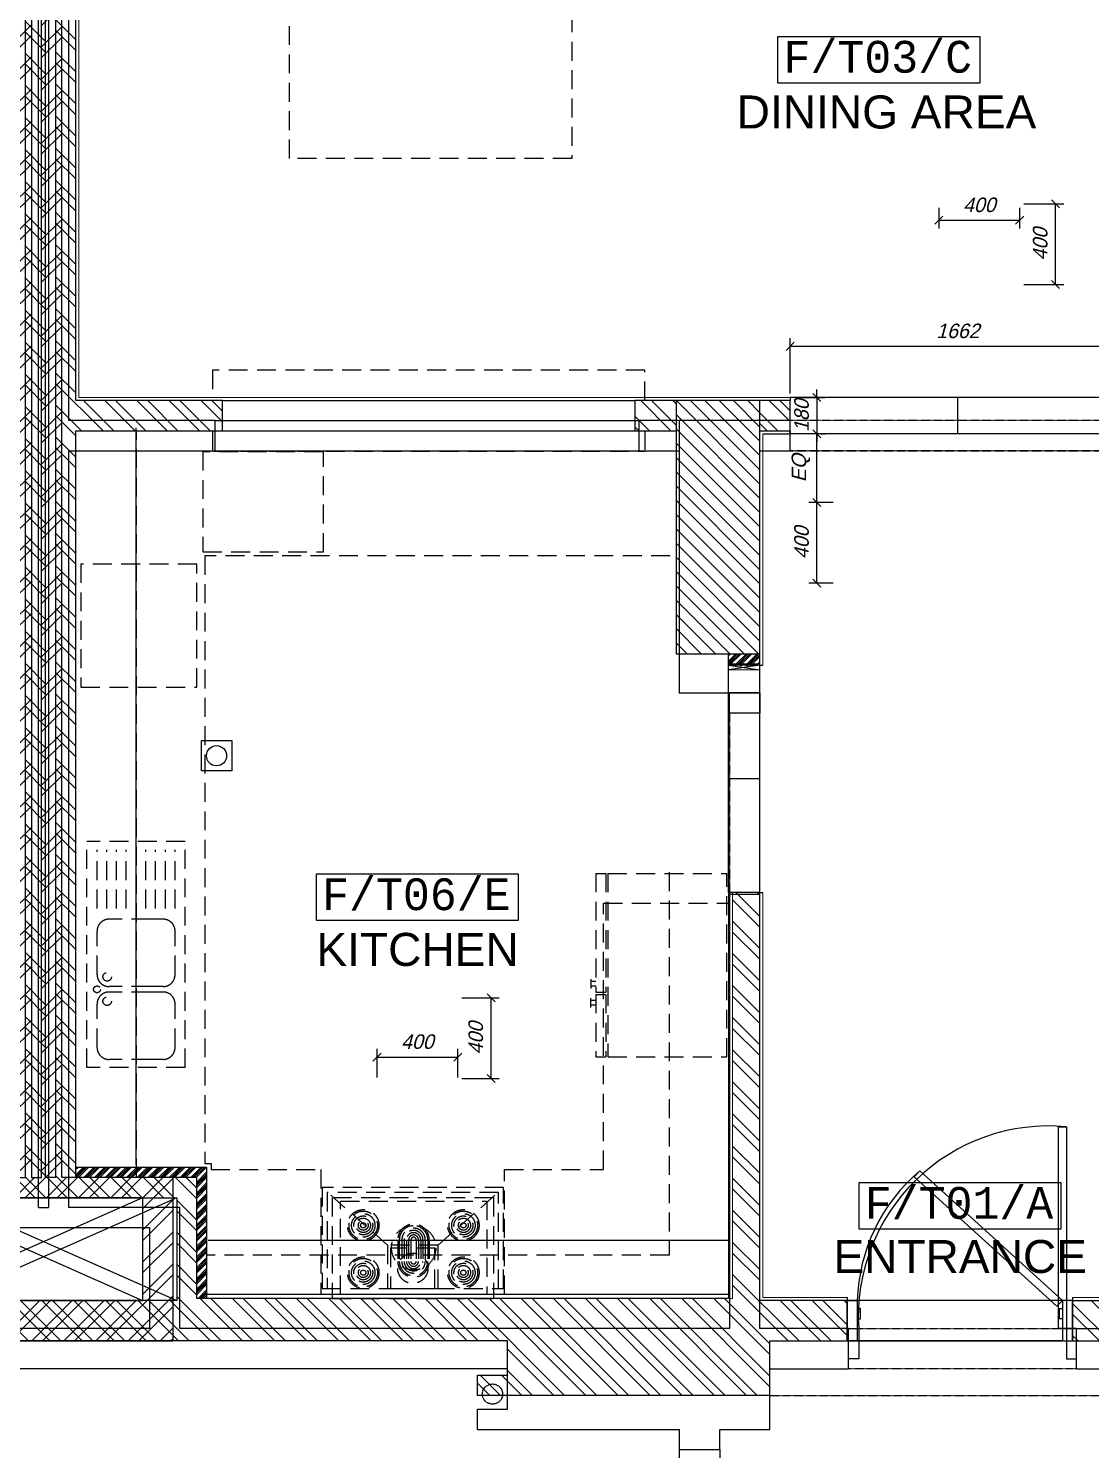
# Model space of a CAD drawing. Header units: millimetres. Extents: x 186805 to 449048, y 2167 to 51540.
# Drawn here: x 402353 to 407617, y 33332 to 40375 of the extents above; entities that cross this region are included whole.
import ezdxf
from ezdxf.enums import TextEntityAlignment as Align

# ---------------------------------------------------------------- set-up
doc = ezdxf.new("R2010")
doc.units = ezdxf.units.MM
for name, pattern in [('3117.NEW ID XR$0$BF$0$HIDDEN2', [0.1875, 0.125, -0.0625]), ('BC$0$HIDDEN2', [0.1875, 0.125, -0.0625]), ('HIDDEN2', [0.1875, 0.125, -0.0625])]:
    doc.linetypes.add(name, pattern=pattern)
doc.layers.get('0').update_dxf_attribs({"linetype": 'CONTINUOUS'})
doc.layers.get('Defpoints').update_dxf_attribs({"linetype": 'CONTINUOUS'})
for name, color, linetype, lineweight in [('0-60x60-C', 3, 'CONTINUOUS', 13), ('0-akl-plasterline', 9, 'CONTINUOUS', 13), ('ARCHITRAVE', 2, 'CONTINUOUS', 13)]:
    doc.layers.add(name, color=color, linetype=linetype, lineweight=lineweight)
for name, color, linetype in [('0-AKL-P1TILES', 8, 'CONTINUOUS'), ('3117.NEW ID XR$0$BF$0$A-ABOV', 1, '3117.NEW ID XR$0$BF$0$HIDDEN2'), ('A-ABOV', 1, 'HIDDEN2'), ('A-ABOVE DOOR', 1, 'HIDDEN2'), ('A-CONC-BLDG', 6, 'CONTINUOUS'), ('a-door', 4, 'CONTINUOUS'), ('A-ROOM_ID', 3, 'CONTINUOUS'), ('A-ROOM_NBR', 40, 'CONTINUOUS'), ('a-wall', 140, 'CONTINUOUS'), ('BC$0$a-door', 3, 'CONTINUOUS'), ('BC--FIT-DRAIN', 2, 'CONTINUOUS'), ('BC-A-ABOV', 8, 'BC$0$HIDDEN2'), ('BC-A-HATCH', 8, 'CONTINUOUS'), ('BC-A-wall', 6, 'CONTINUOUS'), ('BC-dim', 1, 'CONTINUOUS'), ('HATCH', 8, 'CONTINUOUS'), ('PIB-FP1$0$A-COLS', 7, 'CONTINUOUS'), ('TC-FLOORING', 41, 'CONTINUOUS')]:
    doc.layers.add(name, color=color, linetype=linetype)
doc.styles.add('SITE SURVEY ROOM$0$SITE SURVEY ROOM$0$GEN-2F-FL-01-7$0$GEN-2F-FL-01-6$0$ELYSEE-STAR-2F-LAYOUT-FINAL-(REV-5)$0$ELYSEE-STAR-2F-LAYOUT-FINAL$0$STYLE1', font='archd.shx', dxfattribs={"oblique": 15})
doc.styles.add('SITE SURVEY ROOM$0$SITE SURVEY ROOM$0$XREF1$0$XREF1$0$XREF1$0$paris 2-3-4.DWG124$0$guest room-2$0$FINAL DRGS1$0$C2', font='swissk.ttf', dxfattribs={"height": 0.4})
doc.styles.add('style1', font='monos.ttf')
doc.dimstyles.new('STANDARD-1', dxfattribs={"dimscale": 40, "dimtxt": 1.8, "dimasz": 1, "dimexe": 1, "dimexo": 0.5, "dimgap": 1, "dimtad": 1, "dimdec": 0, "dimrnd": 0.1, "dimzin": 3, "dimdsep": 46, "dimtxsty": 'SITE SURVEY ROOM$0$SITE SURVEY ROOM$0$GEN-2F-FL-01-7$0$GEN-2F-FL-01-6$0$ELYSEE-STAR-2F-LAYOUT-FINAL-(REV-5)$0$ELYSEE-STAR-2F-LAYOUT-FINAL$0$STYLE1', "dimblk": 'SITE SURVEY ROOM$0$SITE SURVEY ROOM$0$GEN-2F-FL-01-7$0$GEN-2F-FL-01-6$0$ELYSEE-STAR-2F-LAYOUT-FINAL-(REV-5)$0$ELYSEE-STAR-2F-LAYOUT-FINAL$0$_OBLIQUE', "dimcen": 2, "dimclrd": 1, "dimclre": 1, "dimclrt": 3, "dimadec": 0, "dimazin": 0, "dimtfac": 1, "dimtdec": 0, "dimtix": 1, "dimtmove": 2, "dimatfit": 3, "dimldrblk": 'ARCHTICK', "dimfxl": 1, "dimtolj": 1, "dimtzin": 3, "dimarcsym": 0})
pattern_1 = [(315, (-189031.63, 11508.82), (-79.54951, -79.54951), []), (315, (-188978.59, 11508.82), (-79.54951, -79.54951), [])]
pattern_2 = [(225, (-72400.937, 14410.717), (-26.516504, 26.516504), []), (225, (-72400.937, 14401.88), (-26.516504, 26.516504), []), (225, (-72400.937, 14393.04), (-26.516504, 26.516504), []), (225, (-72400.937, 14384.2), (-26.516504, 26.516504), [])]

# ---------------------------------------------------------------- blocks, each defined once
blk = doc.blocks.new('A$C7C4A1575')
at = {"layer": 'A-ABOV', "color": 8}
for p, q in [((41195.1, 13250), (42895.1, 13250)), ((41195.1, 13100), (42895.1, 13100))]:
    blk.add_line(p, q, dxfattribs=at)
blk.add_circle((44370.1, 17925), 50, dxfattribs=at)
blk.add_circle((44370.1, 17925), 50, dxfattribs=at)
at = {"layer": 'A-ABOVE DOOR', "color": 8}
for p, q in [((41475.1, 17800), (42605.1, 17800)), ((42605.1, 17600), (41475.1, 17600)), ((43045.1, 15450), (43045.1, 14550)), ((43195.1, 14550), (43195.1, 15450)), ((42895.1, 13250), (41195.1, 13250)), ((41195.1, 13100), (42895.1, 13100))]:
    blk.add_line(p, q, dxfattribs=at)
at = {"layer": 'A-CONC-BLDG', "color": 8}
blk.add_lwpolyline([(43045.1, 13100), (43445.1, 13100), (43445.1, 14450), (43045.1, 14450)], close=True, dxfattribs=at)
at = {"layer": 'a-door', "color": 8, "lineweight": -3}
for p, q in [((43244, 18200), (43244, 18250)), ((43444, 18250), (43444, 18200)), ((43444, 18200), (43244, 18200))]:
    blk.add_line(p, q, dxfattribs=at)
for points in [[(41525.1, 17750), (41475.1, 17750), (41475.1, 17600), (41525.1, 17600)], [(41525.1, 17600), (41565.1, 17600), (41565.1, 16600), (41525.1, 16600), (41525.1, 17750)]]:
    blk.add_lwpolyline(points, dxfattribs=at)
blk.add_lwpolyline([(42555.1, 17750), (42605.1, 17750), (42605.1, 17600), (42555.1, 17600)], close=True, dxfattribs=at)
blk.add_arc((41612.4, 17540.6), 944.6, 264.69979, 3.60686, dxfattribs=at)
at = {"layer": 'a-wall', "color": 8}
for p, q in [((43244, 18200), (43244, 18100)), ((43444, 18200), (43444, 18100)), ((42995.1, 18100), (42995.1, 17800)), ((43244, 18100), (42995.1, 18100)), ((44445.1, 18100), (43444, 18100)), ((44445.1, 18100), (44445.1, 18000)), ((44445.1, 18000), (44295.1, 18000)), ((44295.1, 18000), (44295.1, 17800)), ((41475.1, 17800), (41095.1, 17800)), ((41475.1, 17800), (41475.1, 17600)), ((42605.1, 17800), (42605.1, 17600)), ((42995.1, 17800), (42605.1, 17800)), ((41475.1, 17600), (41045.1, 17600)), ((42605.1, 17600), (43045.1, 17600)), ((43045.1, 17600), (43045.1, 15450)), ((43195.1, 15450), (43195.1, 17600)), ((43195.1, 17600), (45920.1, 17600)), ((45920.1, 17600), (45920.1, 17000)), ((46070.1, 17100), (46070.1, 17600)), ((47120.1, 17100), (46070.1, 17100)), ((45920.1, 17000), (46470.1, 17000)), ((46470.1, 17000), (46470.1, 13250)), ((46620.1, 17000), (46570.1, 17000)), ((46570.1, 5450), (46570.1, 17000)), ((46620.1, 17000), (46620.1, 5450)), ((43045.1, 15450), (43195.1, 15450)), ((43045.1, 14550), (43195.1, 14550)), ((43045.1, 14450), (43045.1, 14550)), ((43195.1, 14550), (43195.1, 14450)), ((43045.1, 14450), (43195.1, 14450)), ((42895.1, 13250), (42895.1, 13100)), ((43045.1, 13250), (42895.1, 13250)), ((43645.1, 13250), (43445.1, 13250)), ((45745.1, 13250), (43645.1, 13250)), ((43645.1, 13100), (43645.1, 13250)), ((46470.1, 13250), (45745.1, 13250)), ((45745.1, 13250), (45745.1, 13100)), ((42895.1, 13100), (43045.1, 13100)), ((43445.1, 13100), (43645.1, 13100)), ((45745.1, 13100), (43645.1, 13100)), ((45745.1, 13100), (46470.1, 13100)), ((46470.1, 13100), (46470.1, 5450))]:
    blk.add_line(p, q, dxfattribs=at)
for points in [[(44295.1, 17800), (48895.1, 17800)], [(46070.1, 17600), (47120.1, 17600)]]:
    blk.add_lwpolyline(points, dxfattribs=at)
blk = doc.blocks.new('A$C32DD6ECA')
at = {"layer": '0-60x60-C', "color": 16, "xscale": 0.04183124983683228, "yscale": 0.04183124983683228, "zscale": 0.04183124983683228, "rotation": 180}
blk.add_blockref('A$C7C4A1575', (4397.08, 2202.64), dxfattribs=at)
blk = doc.blocks.new('SITE SURVEY ROOM$0$SITE SURVEY ROOM$0$GEN-2F-FL-01-7$0$GEN-2F-FL-01-6$0$ELYSEE-STAR-2F-LAYOUT-FINAL-(REV-5)$0$ELYSEE-STAR-2F-LAYOUT-FINAL$0$_OBLIQUE')
at = {"color": 0, "linetype": 'ByBlock'}
blk.add_line((-0.5, -0.5), (0.5, 0.5), dxfattribs=at)
blk = doc.blocks.new('*D323')
at = {"layer": 'BC-dim', "color": 1, "lineweight": -2, "transparency": 16777216}
for p, q in [((705923.2, 76783.8), (706121.4, 76783.8)), ((706081.4, 76383.8), (706081.4, 76783.8)), ((705923.2, 76383.8), (706121.4, 76383.8))]:
    blk.add_line(p, q, dxfattribs=at)
at = {"layer": 'Defpoints', "color": 0, "transparency": 16777216}
for p in [(705903.2, 76783.8), (706081.4, 76783.8), (705903.2, 76383.8)]:
    blk.add_point(p, dxfattribs=at)
at = {"layer": 'BC-dim', "color": 1, "lineweight": -2, "transparency": 16777216, "xscale": 40, "yscale": 40, "zscale": 40}
for p, rotation in [((706081.4, 76783.8), 90), ((706081.4, 76383.8), 270)]:
    blk.add_blockref('SITE SURVEY ROOM$0$SITE SURVEY ROOM$0$GEN-2F-FL-01-7$0$GEN-2F-FL-01-6$0$ELYSEE-STAR-2F-LAYOUT-FINAL-(REV-5)$0$ELYSEE-STAR-2F-LAYOUT-FINAL$0$_OBLIQUE', p, dxfattribs=dict(at, rotation=rotation))
at = {"layer": 'BC-dim', "color": 3, "transparency": 16777216, "insert": (706005.4, 76583.8), "char_height": 72, "attachment_point": 5, "rotation": 90, "style": 'SITE SURVEY ROOM$0$SITE SURVEY ROOM$0$GEN-2F-FL-01-7$0$GEN-2F-FL-01-6$0$ELYSEE-STAR-2F-LAYOUT-FINAL-(REV-5)$0$ELYSEE-STAR-2F-LAYOUT-FINAL$0$STYLE1'}
blk.add_mtext('\\A1;400', dxfattribs=at)
blk = doc.blocks.new('_ArchTick')
at = {"color": 0, "linetype": 'ByBlock', "const_width": 0.15}
blk.add_lwpolyline([(-0.5, -0.5), (0.5, 0.5)], dxfattribs=at)
blk = doc.blocks.new('*D324')
at = {"layer": 'BC-dim', "color": 1, "lineweight": -2, "transparency": 16777216}
for p, q in [((702718.2, 72453.7), (702718.2, 72595.5)), ((702718.2, 72555.5), (703118.2, 72555.5)), ((703118.2, 72453.7), (703118.2, 72595.5))]:
    blk.add_line(p, q, dxfattribs=at)
at = {"layer": 'Defpoints', "color": 0, "transparency": 16777216}
for p in [(703118.2, 72555.5), (702718.2, 72433.7), (703118.2, 72433.7)]:
    blk.add_point(p, dxfattribs=at)
at = {"layer": 'BC-dim', "color": 1, "lineweight": -2, "transparency": 16777216, "xscale": 40, "yscale": 40, "zscale": 40, "rotation": 180}
blk.add_blockref('SITE SURVEY ROOM$0$SITE SURVEY ROOM$0$GEN-2F-FL-01-7$0$GEN-2F-FL-01-6$0$ELYSEE-STAR-2F-LAYOUT-FINAL-(REV-5)$0$ELYSEE-STAR-2F-LAYOUT-FINAL$0$_OBLIQUE', (702718.2, 72555.5), dxfattribs=at)
at = {"layer": 'BC-dim', "color": 1, "lineweight": -2, "transparency": 16777216, "xscale": 40, "yscale": 40, "zscale": 40}
blk.add_blockref('SITE SURVEY ROOM$0$SITE SURVEY ROOM$0$GEN-2F-FL-01-7$0$GEN-2F-FL-01-6$0$ELYSEE-STAR-2F-LAYOUT-FINAL-(REV-5)$0$ELYSEE-STAR-2F-LAYOUT-FINAL$0$_OBLIQUE', (703118.2, 72555.5), dxfattribs=at)
at = {"layer": 'BC-dim', "color": 3, "transparency": 16777216, "insert": (702918.2, 72631.5), "char_height": 72, "attachment_point": 5, "style": 'SITE SURVEY ROOM$0$SITE SURVEY ROOM$0$GEN-2F-FL-01-7$0$GEN-2F-FL-01-6$0$ELYSEE-STAR-2F-LAYOUT-FINAL-(REV-5)$0$ELYSEE-STAR-2F-LAYOUT-FINAL$0$STYLE1'}
blk.add_mtext('\\A1;400', dxfattribs=at)
blk = doc.blocks.new('*D325')
at = {"layer": 'BC-dim', "color": 1, "lineweight": -2, "transparency": 16777216}
for p, q in [((703138.2, 72848.8), (703324, 72848.8)), ((703284, 72448.8), (703284, 72848.8)), ((703138.2, 72448.8), (703324, 72448.8))]:
    blk.add_line(p, q, dxfattribs=at)
at = {"layer": 'Defpoints', "color": 0, "transparency": 16777216}
for p in [(703118.2, 72848.8), (703284, 72848.8), (703118.2, 72448.8)]:
    blk.add_point(p, dxfattribs=at)
at = {"layer": 'BC-dim', "color": 1, "lineweight": -2, "transparency": 16777216, "xscale": 40, "yscale": 40, "zscale": 40}
for p, rotation in [((703284, 72848.8), 90), ((703284, 72448.8), 270)]:
    blk.add_blockref('SITE SURVEY ROOM$0$SITE SURVEY ROOM$0$GEN-2F-FL-01-7$0$GEN-2F-FL-01-6$0$ELYSEE-STAR-2F-LAYOUT-FINAL-(REV-5)$0$ELYSEE-STAR-2F-LAYOUT-FINAL$0$_OBLIQUE', p, dxfattribs=dict(at, rotation=rotation))
at = {"layer": 'BC-dim', "color": 3, "transparency": 16777216, "insert": (703208, 72648.8), "char_height": 72, "attachment_point": 5, "rotation": 90, "style": 'SITE SURVEY ROOM$0$SITE SURVEY ROOM$0$GEN-2F-FL-01-7$0$GEN-2F-FL-01-6$0$ELYSEE-STAR-2F-LAYOUT-FINAL-(REV-5)$0$ELYSEE-STAR-2F-LAYOUT-FINAL$0$STYLE1'}
blk.add_mtext('\\A1;400', dxfattribs=at)
blk = doc.blocks.new('*D326')
at = {"layer": 'BC-dim', "color": 1, "lineweight": -2, "transparency": 16777216}
for p, q in [((704978.2, 75643.8), (704858.5, 75643.8)), ((704898.5, 75303.9), (704898.5, 75643.8)), ((704978.2, 75303.9), (704858.5, 75303.9))]:
    blk.add_line(p, q, dxfattribs=at)
at = {"layer": 'Defpoints', "color": 0, "transparency": 16777216}
for p in [(704898.5, 75643.8), (704998.2, 75643.8), (704998.2, 75303.9)]:
    blk.add_point(p, dxfattribs=at)
at = {"layer": 'BC-dim', "color": 1, "lineweight": -2, "transparency": 16777216, "xscale": 40, "yscale": 40, "zscale": 40}
for p, rotation in [((704898.5, 75643.8), 90), ((704898.5, 75303.9), 270)]:
    blk.add_blockref('SITE SURVEY ROOM$0$SITE SURVEY ROOM$0$GEN-2F-FL-01-7$0$GEN-2F-FL-01-6$0$ELYSEE-STAR-2F-LAYOUT-FINAL-(REV-5)$0$ELYSEE-STAR-2F-LAYOUT-FINAL$0$_OBLIQUE', p, dxfattribs=dict(at, rotation=rotation))
at = {"layer": 'BC-dim', "color": 3, "transparency": 16777216, "insert": (704819, 75473.9), "char_height": 72, "attachment_point": 5, "rotation": 90, "style": 'SITE SURVEY ROOM$0$SITE SURVEY ROOM$0$GEN-2F-FL-01-7$0$GEN-2F-FL-01-6$0$ELYSEE-STAR-2F-LAYOUT-FINAL-(REV-5)$0$ELYSEE-STAR-2F-LAYOUT-FINAL$0$STYLE1'}
blk.add_mtext('\\A1;{\\Farchd.shx;EQ}', dxfattribs=at)
blk = doc.blocks.new('*D327')
at = {"layer": 'BC-dim', "color": 1, "lineweight": -2, "transparency": 16777216}
for p, q in [((704978.2, 75303.9), (704858.5, 75303.9)), ((704898.5, 74903.9), (704898.5, 75303.9)), ((704978.2, 74903.9), (704858.5, 74903.9))]:
    blk.add_line(p, q, dxfattribs=at)
at = {"layer": 'Defpoints', "color": 0, "transparency": 16777216}
for p in [(704898.5, 75303.9), (704998.2, 75303.9), (704998.2, 74903.9)]:
    blk.add_point(p, dxfattribs=at)
at = {"layer": 'BC-dim', "color": 1, "lineweight": -2, "transparency": 16777216, "xscale": 40, "yscale": 40, "zscale": 40}
for p, rotation in [((704898.5, 75303.9), 90), ((704898.5, 74903.9), 270)]:
    blk.add_blockref('SITE SURVEY ROOM$0$SITE SURVEY ROOM$0$GEN-2F-FL-01-7$0$GEN-2F-FL-01-6$0$ELYSEE-STAR-2F-LAYOUT-FINAL-(REV-5)$0$ELYSEE-STAR-2F-LAYOUT-FINAL$0$_OBLIQUE', p, dxfattribs=dict(at, rotation=rotation))
at = {"layer": 'BC-dim', "color": 3, "transparency": 16777216, "insert": (704822.5, 75103.9), "char_height": 72, "attachment_point": 5, "rotation": 90, "style": 'SITE SURVEY ROOM$0$SITE SURVEY ROOM$0$GEN-2F-FL-01-7$0$GEN-2F-FL-01-6$0$ELYSEE-STAR-2F-LAYOUT-FINAL-(REV-5)$0$ELYSEE-STAR-2F-LAYOUT-FINAL$0$STYLE1'}
blk.add_mtext('\\A1;400', dxfattribs=at)
blk = doc.blocks.new('*D321')
at = {"layer": 'BC-dim', "color": 1, "lineweight": -2, "transparency": 16777216}
for p, q in [((704898.5, 75823.8), (704898.5, 75863.8)), ((704825.7, 75823.8), (704938.5, 75823.8)), ((704898.5, 75823.8), (704898.5, 75643.8)), ((704898.5, 75643.8), (704898.5, 75603.8)), ((704918.5, 75643.8), (704938.5, 75643.8))]:
    blk.add_line(p, q, dxfattribs=at)
at = {"layer": 'Defpoints', "color": 0, "transparency": 16777216}
for p in [(704805.7, 75823.8), (704898.5, 75643.8), (704898.5, 75643.8)]:
    blk.add_point(p, dxfattribs=at)
at = {"layer": 'BC-dim', "color": 1, "lineweight": -2, "transparency": 16777216, "xscale": 40, "yscale": 40, "zscale": 40}
for p, rotation in [((704898.5, 75823.8), 270), ((704898.5, 75643.8), 90)]:
    blk.add_blockref('SITE SURVEY ROOM$0$SITE SURVEY ROOM$0$GEN-2F-FL-01-7$0$GEN-2F-FL-01-6$0$ELYSEE-STAR-2F-LAYOUT-FINAL-(REV-5)$0$ELYSEE-STAR-2F-LAYOUT-FINAL$0$_OBLIQUE', p, dxfattribs=dict(at, rotation=rotation))
at = {"layer": 'BC-dim', "color": 3, "transparency": 16777216, "insert": (704822.5, 75733.8), "char_height": 72, "attachment_point": 5, "rotation": 90, "style": 'SITE SURVEY ROOM$0$SITE SURVEY ROOM$0$GEN-2F-FL-01-7$0$GEN-2F-FL-01-6$0$ELYSEE-STAR-2F-LAYOUT-FINAL-(REV-5)$0$ELYSEE-STAR-2F-LAYOUT-FINAL$0$STYLE1'}
blk.add_mtext('\\A1;180', dxfattribs=at)
blk = doc.blocks.new('*D283')
at = {"layer": 'BC-dim', "color": 1, "lineweight": -2, "transparency": 16777216}
for p, q in [((704765.7, 75843.8), (704765.7, 76117.8)), ((704765.7, 76077.8), (706427.7, 76077.8)), ((706427.7, 75843.8), (706427.7, 76117.8))]:
    blk.add_line(p, q, dxfattribs=at)
at = {"layer": 'Defpoints', "color": 0, "transparency": 16777216}
for p in [(706427.7, 76077.8), (704765.7, 75823.8), (706427.7, 75823.8)]:
    blk.add_point(p, dxfattribs=at)
at = {"layer": 'BC-dim', "color": 1, "lineweight": -2, "transparency": 16777216, "xscale": 40, "yscale": 40, "zscale": 40, "rotation": 180}
blk.add_blockref('SITE SURVEY ROOM$0$SITE SURVEY ROOM$0$GEN-2F-FL-01-7$0$GEN-2F-FL-01-6$0$ELYSEE-STAR-2F-LAYOUT-FINAL-(REV-5)$0$ELYSEE-STAR-2F-LAYOUT-FINAL$0$_OBLIQUE', (704765.7, 76077.8), dxfattribs=at)
at = {"layer": 'BC-dim', "color": 1, "lineweight": -2, "transparency": 16777216, "xscale": 40, "yscale": 40, "zscale": 40}
blk.add_blockref('SITE SURVEY ROOM$0$SITE SURVEY ROOM$0$GEN-2F-FL-01-7$0$GEN-2F-FL-01-6$0$ELYSEE-STAR-2F-LAYOUT-FINAL-(REV-5)$0$ELYSEE-STAR-2F-LAYOUT-FINAL$0$_OBLIQUE', (706427.7, 76077.8), dxfattribs=at)
at = {"layer": 'BC-dim', "color": 3, "transparency": 16777216, "insert": (705596.7, 76153.8), "char_height": 72, "attachment_point": 5, "style": 'SITE SURVEY ROOM$0$SITE SURVEY ROOM$0$GEN-2F-FL-01-7$0$GEN-2F-FL-01-6$0$ELYSEE-STAR-2F-LAYOUT-FINAL-(REV-5)$0$ELYSEE-STAR-2F-LAYOUT-FINAL$0$STYLE1'}
blk.add_mtext('\\A1;1662', dxfattribs=at)
blk = doc.blocks.new('*D302')
at = {"layer": 'BC-dim', "color": 1, "lineweight": -2, "transparency": 16777216}
for p, q in [((705503.2, 76763.8), (705503.2, 76662.5)), ((705503.2, 76702.5), (705903.2, 76702.5)), ((705903.2, 76763.8), (705903.2, 76662.5))]:
    blk.add_line(p, q, dxfattribs=at)
at = {"layer": 'Defpoints', "color": 0, "transparency": 16777216}
for p in [(705503.2, 76783.8), (705903.2, 76783.8), (705903.2, 76702.5)]:
    blk.add_point(p, dxfattribs=at)
at = {"layer": 'BC-dim', "color": 1, "lineweight": -2, "transparency": 16777216, "xscale": 40, "yscale": 40, "zscale": 40, "rotation": 180}
blk.add_blockref('SITE SURVEY ROOM$0$SITE SURVEY ROOM$0$GEN-2F-FL-01-7$0$GEN-2F-FL-01-6$0$ELYSEE-STAR-2F-LAYOUT-FINAL-(REV-5)$0$ELYSEE-STAR-2F-LAYOUT-FINAL$0$_OBLIQUE', (705503.2, 76702.5), dxfattribs=at)
at = {"layer": 'BC-dim', "color": 1, "lineweight": -2, "transparency": 16777216, "xscale": 40, "yscale": 40, "zscale": 40}
blk.add_blockref('SITE SURVEY ROOM$0$SITE SURVEY ROOM$0$GEN-2F-FL-01-7$0$GEN-2F-FL-01-6$0$ELYSEE-STAR-2F-LAYOUT-FINAL-(REV-5)$0$ELYSEE-STAR-2F-LAYOUT-FINAL$0$_OBLIQUE', (705903.2, 76702.5), dxfattribs=at)
at = {"layer": 'BC-dim', "color": 3, "transparency": 16777216, "insert": (705703.2, 76778.5), "char_height": 72, "attachment_point": 5, "style": 'SITE SURVEY ROOM$0$SITE SURVEY ROOM$0$GEN-2F-FL-01-7$0$GEN-2F-FL-01-6$0$ELYSEE-STAR-2F-LAYOUT-FINAL-(REV-5)$0$ELYSEE-STAR-2F-LAYOUT-FINAL$0$STYLE1'}
blk.add_mtext('\\A1;400', dxfattribs=at)
blk = doc.blocks.new('A$C7DAB1636')
at = {"layer": 'BC-A-HATCH'}
h = blk.add_hatch(dxfattribs=at)
h.set_pattern_fill('ANSI32', color=256, scale=300, style=0)
h.set_pattern_definition([(315, (-72400.94, 14410.72), (-79.54951, -79.54951), []), (315, (-72347.9, 14410.72), (-79.54951, -79.54951), [])])
h.paths.add_polyline_path([(15050.4, 5552.1), (14667.4, 5552.1), (14667.4, 5282.1), (13217.4, 5282.1), (13217.4, 5382.1), (13367.4, 5382.1), (13367.4, 5552.1), (10427.4, 5552.1), (10427.4, 6361.8), (10977.4, 6361.8), (10977.4, 17762.1), (10617.4, 17762.1), (10617.4, 18012.1), (10967.4, 18012.1), (10967.4, 20762.1), (10717.4, 20762.1), (10717.4, 21012.1), (11417.4, 21012.1), (11417.4, 20762.1), (11167.4, 20762.1), (11167.4, 18012.1), (11492.4, 18012.1), (11492.4, 17762.1), (11227.4, 17762.1), (11227.4, 10212.1), (11952.4, 10212.1), (11952.4, 10062.1), (11227.4, 10062.1), (11227.4, 6361.8), (11827.4, 6361.8), (11827.4, 5761.8), (14482.4, 5761.8), (14482.4, 7774.1), (14617.4, 7774.1), (14617.4, 5752.1), (15050.4, 5752.1)])
h.paths.add_polyline_path([(11727.4, 5752.1), (11727.4, 6261.8), (11227.4, 6261.8), (10577.4, 6261.8), (10577.4, 5752.1)], flags=16)
h.paths.add_polyline_path([(11127.4, 6361.8), (11127.4, 17762.1), (11077.4, 17762.1), (11077.4, 6361.8)], flags=17)
h = blk.add_hatch(dxfattribs=at)
h.set_pattern_fill('ANSI32', color=256, scale=300, style=0)
h.set_pattern_definition(pattern_1)
h.paths.add_polyline_path([(22963.3, 5282.1), (16532.4, 5282.1), (16532.4, 5552.1), (16167.4, 5552.1), (16167.4, 5752.1), (16582.4, 5752.1), (16582.4, 6512.1), (16732.4, 6512.1), (16732.4, 5482.1), (19397.4, 5482.1), (19397.4, 7492.1), (19347.4, 7492.1), (19347.4, 7637.1), (20192.4, 7637.1), (20192.4, 8587.1), (20342.4, 8587.1), (20342.4, 7492.1), (19537.4, 7492.1), (19537.4, 5482.1), (21677.4, 5482.1), (21677.4, 5892.1), (21747.4, 5892.1), (21777.4, 5862.1), (21777.4, 5482.1), (22713.3, 5482.1), (22713.3, 6403.1), (22322.3, 6403.1), (22284.2, 6441.2), (22284.2, 6503.1), (22713.3, 6503.1), (22713.3, 7492.1), (21331.3, 7492.1), (21331.3, 7622.1), (22076.3, 7622.1), (22076.3, 9727.1), (21326.3, 9727.1), (21326.3, 9877.1), (22076.3, 9877.1), (22076.3, 11787.1), (21381.3, 11787.1), (21381.3, 11937.1), (22076.3, 11937.1), (22076.3, 13612.1), (22176.3, 13570.7), (22176.3, 9087.4), (22317.4, 9087.4), (22317.4, 13519.5), (22417.4, 13478.1), (22417.4, 9087.1), (22963.3, 9087.1)])
h.paths.add_polyline_path([(22813.3, 5482.1), (22863.3, 5482.1), (22863.3, 7492.1), (22813.3, 7492.1)], flags=16)
h.paths.add_polyline_path([(22863.3, 7537.2), (22863.3, 8937.1), (22267.4, 8937.1), (22267.4, 7537.2)], flags=16)
h = blk.add_hatch(dxfattribs=at)
h.set_pattern_fill('ANSI32', color=256, scale=300, style=0)
h.set_pattern_definition(pattern_1)
h.paths.add_polyline_path([(14202.4, 10062.1), (13997.4, 10062.1), (13997.4, 10212.1), (14202.4, 10212.1)])
h = blk.add_hatch(dxfattribs=at)
h.set_pattern_fill('ANSI31', color=1, scale=400, style=0)
h.set_pattern_definition([(315, (-189031.626, 11508.82), (-35.355339, -35.355339), [])])
h.paths.add_polyline_path([(14617.4, 8957.1), (14202.4, 8957.1), (14202.4, 10212.1), (14617.4, 10212.1)])
h = blk.add_hatch(dxfattribs=at)
h.set_pattern_fill('ANSI32', color=256, scale=300, style=0)
h.set_pattern_definition(pattern_1)
h.paths.add_polyline_path([(14767.4, 10062.1), (14617.4, 10062.1), (14617.4, 10212.1), (14767.4, 10212.1)])
at = {"layer": 'HATCH'}
h = blk.add_hatch(dxfattribs=at)
h.set_pattern_fill('ANSI34', color=256, scale=50, angle=450, style=0)
h.set_pattern_definition(pattern_2)
h.paths.add_polyline_path([(14617.4, 8905.1), (14462.4, 8905.1), (14462.4, 8957.1), (14617.4, 8957.1)])
h = blk.add_hatch(dxfattribs=at)
h.set_pattern_fill('ANSI31', color=256, scale=9, angle=90, style=0)
h.set_pattern_definition([(225, (-47938.4759, 14408.7172), (-0.795495129, 0.795495129), [])])
h.paths.add_polyline_path([(14617.4, 8900.1), (14617.4, 8900.1), (14588.9, 8900.1), (14588.9, 8897.6), (14583.9, 8897.6), (14583.9, 8900.1), (14557.9, 8900.1), (14557.9, 8897.6), (14552.9, 8897.6), (14552.9, 8900.1), (14526.9, 8900.1), (14526.9, 8897.6), (14521.9, 8897.6), (14521.9, 8900.1), (14495.9, 8900.1), (14495.9, 8897.6), (14490.9, 8897.6), (14490.9, 8900.1), (14462.4, 8900.1), (14462.4, 8905.1), (14617.4, 8905.1)])
h = blk.add_hatch(dxfattribs=at)
h.set_pattern_fill('ANSI34', color=256, scale=50, angle=450, style=0)
h.set_pattern_definition(pattern_2)
h.paths.add_polyline_path([(11877.4, 5761.8), (11827.4, 5761.8), (11827.4, 6361.8), (11227.4, 6361.8), (11227.4, 6411.8), (11877.4, 6411.8)])
at = {"layer": '0-AKL-P1TILES'}
for p, q in [((15598.4, 10047.1), (15598.4, 10227.1)), ((11524.9, 10077.2), (11524.9, 6426.9)), ((11882.4, 6052.1), (14467.4, 6052.1))]:
    blk.add_line(p, q, dxfattribs=at)
at = {"layer": '0-akl-plasterline', "color": 61}
for p, q in [((11242.4, 10227.1), (11242.4, 17747.1)), ((14767.4, 10227.1), (11242.4, 10227.1)), ((14632.4, 8900.1), (14632.4, 10047.1)), ((14482.4, 7774.1), (14482.4, 5761.8)), ((14632.4, 5767.1), (14632.4, 7774.1)), ((14482.4, 5761.8), (14462.4, 5761.8)), ((15050.4, 5767.1), (14632.4, 5767.1)), ((16167.4, 5767.1), (16567.4, 5767.1))]:
    blk.add_line(p, q, dxfattribs=at)
at = {"layer": '3117.NEW ID XR$0$BF$0$A-ABOV'}
blk.add_line((14667.4, 5282.1), (16532.4, 5282.1), dxfattribs=at)
at = {"layer": 'A-ROOM_NBR'}
for points in [[(14704.9, 11787.1), (15708.6, 11787.1), (15708.6, 12015.2), (14704.9, 12015.2)], [(12418.1, 7636.9), (13421.8, 7636.9), (13421.8, 7865), (12418.1, 7865)], [(15107.4, 6107.1), (16111.2, 6107.1), (16111.2, 6335.2), (15107.4, 6335.2)]]:
    blk.add_lwpolyline(points, close=True, dxfattribs=at)
at = {"layer": 'ARCHITRAVE'}
for p, q in [((14462.4, 8877.1), (14462.4, 8900.1)), ((14490.9, 8900.1), (14462.4, 8900.1)), ((14617.4, 8877.1), (14462.4, 8877.1)), ((14490.9, 8897.6), (14490.9, 8900.1)), ((14495.9, 8897.6), (14490.9, 8897.6)), ((14521.9, 8900.1), (14495.9, 8900.1)), ((14495.9, 8900.1), (14495.9, 8897.6)), ((14521.9, 8897.6), (14521.9, 8900.1)), ((14526.9, 8897.6), (14521.9, 8897.6)), ((14552.9, 8900.1), (14526.9, 8900.1)), ((14526.9, 8900.1), (14526.9, 8897.6)), ((14552.9, 8897.6), (14552.9, 8900.1)), ((14557.9, 8897.6), (14552.9, 8897.6)), ((14583.9, 8900.1), (14557.9, 8900.1)), ((14557.9, 8900.1), (14557.9, 8897.6)), ((14583.9, 8897.6), (14583.9, 8900.1)), ((14588.9, 8897.6), (14583.9, 8897.6)), ((14588.9, 8900.1), (14588.9, 8897.6)), ((14617.4, 8900.1), (14588.9, 8900.1)), ((14617.4, 8905.1), (14617.4, 8877.1))]:
    blk.add_line(p, q, dxfattribs=at)
at = {"layer": 'BC$0$a-door'}
for points in [[(16117.4, 5752.1), (16089.1, 5723.9), (15382, 6366), (15410.3, 6394.2)], [(15100.4, 5552.1), (15050.4, 5552.1), (15050.4, 5752.1), (15100.4, 5752.1)], [(15100.4, 5662.1), (15115.4, 5662.1), (15115.4, 5712.1), (15100.4, 5712.1)], [(16117.4, 5662.1), (16102.4, 5662.1), (16102.4, 5712.1), (16117.4, 5712.1)], [(16117.4, 5552.1), (16167.4, 5552.1), (16167.4, 5752.1), (16117.4, 5752.1)]]:
    blk.add_lwpolyline(points, close=True, dxfattribs=at)
blk.add_arc((15972.9, 5726.9), 872.8, 130.13057, 178.34371, dxfattribs=at)
at = {"layer": 'BC--FIT-DRAIN', "color": 5}
blk.add_lwpolyline([(11999.9, 8527.1), (11999.9, 8377.1), (11849.9, 8377.1), (11849.9, 8527.1)], close=True, dxfattribs=at)
at = {"layer": 'BC--FIT-DRAIN', "color": 3}
blk.add_circle((11924.9, 8452.1), 50, dxfattribs=at)
at = {"layer": 'BC-A-ABOV', "ltscale": 750}
for p, q in [((14047.4, 10362.1), (11904.4, 10362.1)), ((11904.4, 10362.1), (11904.4, 10227.1)), ((14047.4, 10212.1), (14047.4, 10362.1)), ((11904.4, 10062.1), (11904.4, 9962.1)), ((14047.4, 10062.1), (14047.4, 9962.1)), ((11904.4, 9962.1), (14047.4, 9962.1)), ((11282.4, 6906.9), (11282.4, 8026.9)), ((11769.4, 8026.9), (11282.4, 8026.9)), ((11332.4, 7695.3), (11332.4, 7985.5)), ((11380.8, 7695.3), (11380.8, 7985.5)), ((11429.2, 7695.3), (11429.2, 7985.5)), ((11477.5, 7695.3), (11477.5, 7985.5)), ((11525.9, 7695.3), (11525.9, 7985.5)), ((11574.3, 7695.3), (11574.3, 7985.5)), ((11622.6, 7695.3), (11622.6, 7985.5)), ((11671, 7695.3), (11671, 7985.5)), ((11719.4, 7695.3), (11719.4, 7985.5)), ((11769.4, 6906.9), (11769.4, 8026.9)), ((13803.8, 7869.2), (13803.8, 7280.4)), ((13803.8, 7869.2), (13853.8, 7869.2)), ((13853.8, 7869.2), (13853.8, 7280.4)), ((13863.8, 7869.2), (13863.8, 6959.2)), ((13863.8, 7869.2), (14453.8, 7869.2)), ((14453.8, 6959.2), (14453.8, 7869.2)), ((11597.8, 7642.2), (11392.4, 7642.2)), ((11659.4, 7642.2), (11597.8, 7642.2)), ((11332.4, 7368), (11332.4, 7582.2)), ((11719.4, 7368), (11719.4, 7582.2)), ((13780.3, 7345.4), (13780.3, 7298.5)), ((13803.8, 7333.7), (13780.3, 7333.7)), ((11597.8, 7308), (11392.4, 7308)), ((11597.8, 7281.1), (11392.4, 7281.1)), ((11659.4, 7308), (11597.8, 7308)), ((11659.4, 7281.1), (11597.8, 7281.1)), ((13803.8, 7310.2), (13780.3, 7310.2)), ((13803.8, 7280.4), (13853.8, 7280.4)), ((13803.8, 7269.2), (13803.8, 6959.2)), ((13803.8, 7269.2), (13853.8, 7269.2)), ((13853.8, 7269.2), (13853.8, 6959.2)), ((11332.4, 7006.9), (11332.4, 7221.1)), ((11719.4, 7006.9), (11719.4, 7221.1)), ((13780.3, 7204.2), (13780.3, 7251.1)), ((13803.8, 7239.4), (13780.3, 7239.4)), ((13803.8, 7216), (13780.3, 7216)), ((11769.4, 6906.9), (11282.4, 6906.9)), ((11597.8, 6946.9), (11392.4, 6946.9)), ((11659.4, 6946.9), (11597.8, 6946.9)), ((13803.8, 6959.2), (13853.8, 6959.2)), ((13863.8, 6959.2), (14453.8, 6959.2)), ((13322.4, 6286.8), (12472.4, 6286.8)), ((12472.4, 6286.8), (12472.4, 5811.8)), ((12772.4, 6026.8), (12475.8, 6286.8)), ((13022.4, 6026.8), (13319.1, 6286.8)), ((13322.4, 5811.8), (13322.4, 6286.8)), ((12497.4, 6261.8), (12497.4, 5761.8)), ((13297.4, 6261.8), (12497.4, 6261.8)), ((13297.4, 6261.8), (13297.4, 5761.8)), ((13022.4, 6026.8), (12772.4, 6026.8)), ((12772.4, 6026.8), (12772.4, 5811.8)), ((12823.1, 6052.8), (12823.1, 5946.3)), ((12830.5, 6052.8), (12830.5, 5946.3)), ((12843.1, 6052.8), (12843.1, 5946.3)), ((12854.3, 6052.8), (12854.3, 5946.3)), ((12865.6, 6052.8), (12865.6, 5946.3)), ((12876.9, 6052.8), (12876.9, 5946.3)), ((12888.1, 6052.8), (12888.1, 5946.3)), ((12914.1, 6052.8), (12914.1, 5946.3)), ((12925.4, 6052.8), (12925.4, 5946.3)), ((12936.7, 6052.8), (12936.7, 5946.3)), ((12947.9, 6052.8), (12947.9, 5946.3)), ((12959.2, 6052.8), (12959.2, 5946.3)), ((12971.8, 6052.8), (12971.8, 5946.3)), ((12979.1, 6052.8), (12979.1, 5946.3)), ((13022.4, 5811.8), (13022.4, 6026.8)), ((12497.4, 5761.8), (13297.4, 5761.8))]:
    blk.add_line(p, q, dxfattribs=at)
at = {"layer": 'BC-A-ABOV', "color": 1, "ltscale": 750}
for p, q in [((11527.4, 6361.8), (11527.4, 10062.1)), ((14167.4, 7875.3), (14167.4, 5977.1)), ((14167.4, 5977.1), (11877.4, 5977.1))]:
    blk.add_line(p, q, dxfattribs=at)
at = {"layer": 'BC-A-ABOV', "ltscale": 750}
for points in [[(12285.9, 12412.1), (13685.9, 12412.1), (13685.9, 11412.1), (12285.9, 11412.1)], [(12455.1, 9958.8), (11857.4, 9958.8), (11857.4, 9462.1), (12455.1, 9462.1)], [(11827.4, 9402.1), (11252.8, 9402.1), (11252.8, 8792.5), (11827.4, 8792.5)], [(13347.4, 5811.8), (13347.4, 6311.8), (12447.4, 6311.8), (12447.4, 5811.8)], [(13264.9, 5782.7), (12538.8, 5782.7), (12538.8, 6244.4), (13264.9, 6244.4)], [(12787.4, 5811.8), (13007.4, 5811.8), (13007.4, 6011.8), (12787.4, 6011.8)]]:
    blk.add_lwpolyline(points, close=True, dxfattribs=at)
at = {"layer": 'BC-A-ABOV', "color": 1, "ltscale": 750}
for points in [[(14172.4, 9442.1), (11867.4, 9442.1), (11867.4, 6431.8), (11897.4, 6431.8), (11897.4, 6401.8), (12442.4, 6401.8), (12442.4, 5781.8)], [(13352.4, 5781.8), (13352.4, 6401.8), (13842.4, 6401.8), (13842.4, 7721.8), (14462.4, 7721.8)]]:
    blk.add_lwpolyline(points, dxfattribs=at)
at = {"layer": 'BC-A-ABOV', "ltscale": 750}
for centre, radius in [((11382.6, 7356.3), 21), ((11332.3, 7294.3), 16.8), ((11382.6, 7235.6), 21), ((12651.9, 6124.8), 78), ((13148.1, 6124.8), 78), ((12651.9, 6124.8), 70.6), ((12651.9, 6124.8), 58.1), ((12651.9, 6124.8), 46.8), ((12651.9, 6124.8), 35.5), ((12651.9, 6124.8), 24.3), ((12651.9, 6124.8), 13), ((13148.1, 6124.8), 70.6), ((13148.1, 6124.8), 58.1), ((13148.1, 6124.8), 46.8), ((13148.1, 6124.8), 35.5), ((13148.1, 6124.8), 24.3), ((13148.1, 6124.8), 13), ((12901.8, 6013.6), 110), ((12897.4, 5911.8), 75), ((12651.9, 5890.3), 78), ((12651.9, 5890.3), 70.6), ((12651.9, 5890.3), 58.1), ((12651.9, 5890.3), 46.8), ((12651.9, 5890.3), 35.5), ((13148.1, 5890.3), 78), ((13148.1, 5890.3), 70.6), ((13148.1, 5890.3), 58.1), ((13148.1, 5890.3), 46.8), ((13148.1, 5890.3), 35.5), ((12651.9, 5890.3), 24.3), ((12651.9, 5890.3), 13), ((13148.1, 5890.3), 24.3), ((13148.1, 5890.3), 13)]:
    blk.add_circle(centre, radius, dxfattribs=at)
for centre, radius, start, end in [((11392.4, 7582.2), 60, 90, 180), ((11659.4, 7582.2), 60, 0, 90), ((11392.4, 7368), 60, 180, 270), ((11659.4, 7368), 60, 270, 0), ((11392.4, 7221.1), 60, 90, 180), ((11659.4, 7221.1), 60, 0, 90), ((11392.4, 7006.9), 60, 180, 270), ((11659.4, 7006.9), 60, 270, 0), ((12901.1, 6052.8), 78, 0, 180), ((12901.1, 6052.8), 70.6, 0, 180), ((12901.1, 6052.8), 58.1, 0, 180), ((12901.1, 6052.8), 46.8, 0, 180), ((12901.1, 6052.8), 35.5, 0, 180), ((12901.1, 6052.8), 24.3, 0, 180), ((12901.1, 6052.8), 13, 0, 180), ((12901.1, 5946.3), 78, 180, 0), ((12901.1, 5946.3), 70.6, 180, 0), ((12901.1, 5946.3), 58.1, 180, 0), ((12901.1, 5946.3), 46.8, 180, 0), ((12901.1, 5946.3), 35.5, 180, 0), ((12901.1, 5946.3), 24.3, 180, 0), ((12901.1, 5946.3), 13, 180, 0)]:
    blk.add_arc(centre, radius, start, end, dxfattribs=at)
at = {"layer": 'BC-A-wall'}
for p, q in [((10977.4, 6361.8), (10977.4, 17762.1)), ((11227.4, 10212.1), (11227.4, 17762.1)), ((11954.4, 10212.1), (11227.4, 10212.1)), ((11954.4, 10062.1), (11954.4, 10212.1)), ((14202.4, 10212.1), (13997.4, 10212.1)), ((13997.4, 10212.1), (13997.4, 10062.1)), ((14767.4, 10212.1), (14617.4, 10212.1)), ((14767.4, 10062.1), (14767.4, 10212.1)), ((11227.4, 10062.1), (11954.4, 10062.1)), ((11227.4, 6361.8), (11227.4, 10062.1)), ((13997.4, 10062.1), (14202.4, 10062.1)), ((14617.4, 10062.1), (14767.4, 10062.1)), ((14462.4, 8900.1), (14462.4, 8957.1)), ((14617.4, 8905.1), (14617.4, 8957.1)), ((14617.4, 8905.1), (14462.4, 8905.1)), ((14617.4, 7774.1), (14462.4, 7774.1)), ((14462.4, 7774.1), (14462.4, 5761.8)), ((14617.4, 5752.1), (14617.4, 7774.1)), ((10427.4, 6361.8), (10977.4, 6361.8)), ((10427.4, 6361.8), (10427.4, 5552.1)), ((11827.4, 6361.8), (11227.4, 6361.8)), ((11827.4, 5761.8), (11827.4, 6361.8)), ((10577.4, 6261.8), (11227.4, 6261.8)), ((10577.4, 6261.8), (10577.4, 5752.1)), ((11227.4, 6261.8), (11727.4, 6261.8)), ((11727.4, 6261.8), (11727.4, 5752.1)), ((11727.4, 5752.1), (10577.4, 5752.1)), ((14462.4, 5761.8), (11827.4, 5761.8)), ((15050.4, 5752.1), (14617.4, 5752.1)), ((15050.4, 5752.1), (15050.4, 5552.1)), ((16167.4, 5752.1), (16582.4, 5752.1)), ((16167.4, 5752.1), (16167.4, 5552.1)), ((13367.4, 5552.1), (10427.4, 5552.1)), ((13367.4, 5382.1), (13367.4, 5552.1)), ((14667.4, 5552.1), (15050.4, 5552.1)), ((14667.4, 5282.1), (14667.4, 5552.1)), ((16167.4, 5552.1), (16532.4, 5552.1)), ((13217.4, 5282.1), (13217.4, 5382.1)), ((13217.4, 5382.1), (13367.4, 5382.1)), ((14667.4, 5282.1), (13217.4, 5282.1))]:
    blk.add_line(p, q, dxfattribs=at)
at = {"layer": 'BC-A-wall', "color": 2}
for p, q in [((11877.4, 6411.8), (11227.4, 6411.8)), ((11877.4, 5761.8), (11877.4, 6411.8))]:
    blk.add_line(p, q, dxfattribs=at)
at = {"layer": 'BC-A-wall'}
blk.add_lwpolyline([(11127.4, 17762.1), (11127.4, 6361.8), (11077.4, 6361.8), (11077.4, 17762.1)], dxfattribs=at)
blk.add_lwpolyline([(14617.4, 10212.1), (14202.4, 10212.1), (14202.4, 8957.1), (14617.4, 8957.1)], close=True, dxfattribs=at)
at = {"layer": 'BC-dim'}
blk.add_line((14462.4, 5781.8), (11877.4, 5781.8), dxfattribs=at)
at = {"layer": 'HATCH'}
for p, q in [((14462.4, 8900.1), (14617.4, 8877.1)), ((14617.4, 8900.1), (14462.4, 8877.1))]:
    blk.add_line(p, q, dxfattribs=at)
at = {"layer": 'PIB-FP1$0$A-COLS'}
for p, q in [((11727.4, 6261.8), (10577.4, 5752.1)), ((10577.4, 6261.8), (11727.4, 5752.1))]:
    blk.add_line(p, q, dxfattribs=at)
at = {"layer": 'TC-FLOORING', "color": 2}
for p, q in [((16429.4, 10227.1), (14767.4, 10227.1)), ((11954.4, 10212.1), (13997.4, 10212.1)), ((11954.4, 10062.1), (13997.4, 10062.1)), ((16429.4, 10047.1), (14767.4, 10047.1)), ((14462.4, 7774.1), (14462.4, 8905.1)), ((14617.4, 7774.1), (14617.4, 8900.1)), ((16117.4, 5752.1), (15100.4, 5752.1)), ((16117.4, 5552.1), (15100.4, 5552.1))]:
    blk.add_line(p, q, dxfattribs=at)
at = {"layer": 'TC-FLOORING', "color": 61}
for p, q in [((14767.4, 10227.1), (14767.4, 10212.1)), ((14632.4, 10047.1), (14767.4, 10047.1)), ((14767.4, 10062.1), (14767.4, 10047.1)), ((14617.4, 8900.1), (14632.4, 8900.1)), ((14617.4, 7774.1), (14632.4, 7774.1)), ((15050.4, 5767.1), (15050.4, 5752.1)), ((16167.4, 5767.1), (16167.4, 5752.1))]:
    blk.add_line(p, q, dxfattribs=at)
at = {"layer": 'TC-FLOORING'}
blk.add_line((14462.4, 8339.6), (14617.4, 8339.6), dxfattribs=at)
blk.add_lwpolyline([(15050.4, 5552.1), (16167.4, 5552.1), (16167.4, 5752.1), (15050.4, 5752.1)], close=True, dxfattribs=at)
at = {"layer": 'A-ROOM_ID', "color": 7, "style": 'style1'}
for s, p in [('F/T03/C', (14734.8, 11915.8)), ('F/T06/E', (12448, 7765.7)), ('F/T01/A', (15137.3, 6235.8))]:
    blk.add_text(s, height=157.5, dxfattribs=at).set_placement(p, align=Align.MIDDLE_LEFT)
at = {"layer": 'A-ROOM_ID', "style": 'SITE SURVEY ROOM$0$SITE SURVEY ROOM$0$XREF1$0$XREF1$0$XREF1$0$paris 2-3-4.DWG124$0$guest room-2$0$FINAL DRGS1$0$C2'}
for s, height, p in [('DINING AREA', 163.545, (15245.1, 11560.6)), ('KITCHEN', 163.55, (12921, 7410.4)), ('ENTRANCE', 163.55, (15610.3, 5888.4))]:
    blk.add_text(s, height=height, dxfattribs=at).set_placement(p, align=Align.CENTER)
at = {"layer": 'BC-dim'}
for base, p1, p2, picture, middle in [((15904.9, 11105.7), (15504.9, 11187.1), (15904.9, 11187.1), '*D302', (15704.9, 11181.7)), ((16429.4, 10481), (14767.4, 10227.1), (16429.4, 10227.1), '*D283', (15598.4, 10557)), ((13119.9, 6958.7), (12719.9, 6836.9), (13119.9, 6836.9), '*D324', (12919.9, 7034.7))]:
    dim = blk.add_linear_dim(base=base, p1=p1, p2=p2, dimstyle='STANDARD-1', dxfattribs=at)
    dim.commit()
    dim.dimension.update_dxf_attribs({"geometry": picture, "text_midpoint": middle, "insert": (-689998.2, -65596.8)})
for base, p1, p2, picture, middle in [((16083.2, 11187.1), (15904.9, 10787.1), (15904.9, 11187.1), '*D323', (16007.2, 10987.1)), ((14900.2, 10047.1), (14807.4, 10227.1), (14900.2, 10047.1), '*D321', (14824.2, 10137.1)), ((14900.2, 9707.1), (14999.9, 9307.1), (14999.9, 9707.1), '*D327', (14824.2, 9507.1)), ((13285.8, 7252.1), (13119.9, 6852.1), (13119.9, 7252.1), '*D325', (13209.8, 7052.1))]:
    dim = blk.add_linear_dim(base=base, p1=p1, p2=p2, angle=270, dimstyle='STANDARD-1', dxfattribs=at)
    dim.commit()
    dim.dimension.update_dxf_attribs({"geometry": picture, "text_midpoint": middle, "insert": (-689998.2, -65596.8)})
dim = blk.add_linear_dim(base=(14900.2, 10047.1), p1=(14999.9, 9707.1), p2=(14999.9, 10047.1), angle=270, text='{\\Farchd.shx;EQ}', dimstyle='STANDARD-1', dxfattribs=at)
dim.commit()
dim.dimension.update_dxf_attribs({"geometry": '*D326', "text_midpoint": (14820.8, 9877.1), "insert": (-689998.2, -65596.8)})

msp = doc.modelspace()

# ---------------------------------------------------------------- block references
at = {"linetype": 'ByBlock', "xscale": -1}
msp.add_blockref('A$C7DAB1636', (413495.3, 28318.7), dxfattribs=at)
at = {"linetype": 'ByBlock'}
msp.add_blockref('A$C7DAB1636', (391360.5, 28318.7), dxfattribs=at)
at = {"layer": '0-60x60-C', "color": 16, "xscale": 23.90557308239969, "yscale": 23.90557308239969, "zscale": 23.90557308239969}
msp.add_blockref('A$C32DD6ECA', (343908.2, -1123), dxfattribs=at)

doc.saveas('drawing.dxf')
